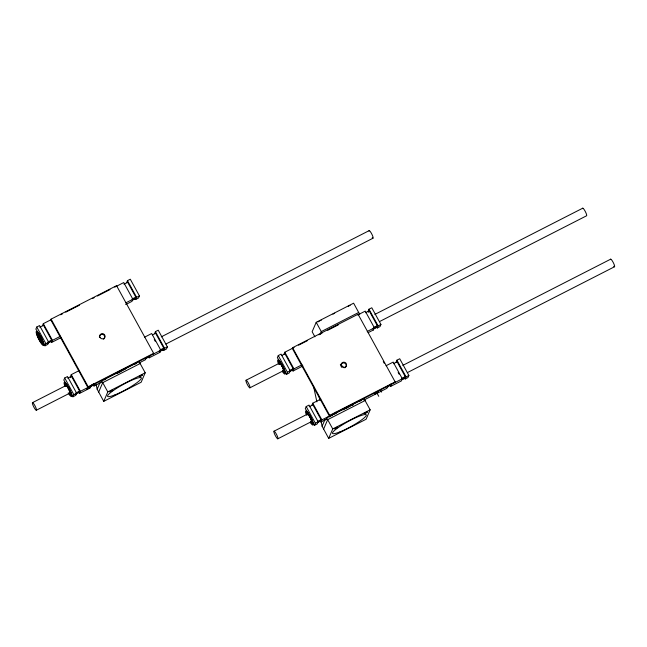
<?xml version="1.0" encoding="UTF-8"?>
<svg xmlns="http://www.w3.org/2000/svg" width="647" height="647" viewBox="0 0 647 647"><rect width="100%" height="100%" fill="white"/><g stroke="black" fill="none" stroke-linecap="round" stroke-linejoin="round"><path stroke-width="0.97" d="M36.774 327.002L35.86 329.129L40.769 336.691L44.999 345.805L47.805 344.374L48.719 342.255L39.58 325.57L36.774 327.002L45.913 343.686L44.999 345.805M42.403 325.781L43.317 323.662L51.388 319.537M51.105 319.125L50.798 319.836L87.887 387.496L88.194 386.785L153.654 353.335L116.565 285.675L51.105 319.125L88.194 386.785M47.304 343.452L51.04 341.535L51.647 340.12L43.519 325.295L39.782 327.204M51.04 341.535L51.55 342.465L52.464 340.338L60.527 336.222M64.716 377.977L63.802 380.104L68.703 387.666L72.941 396.781L75.748 395.349L76.661 393.23L67.523 376.546L64.716 377.977L73.855 394.662L72.941 396.781M79.322 370.513L71.259 374.637L70.345 376.756L70.855 377.686M116.266 286.386L116.565 285.675M75.99 394.039L78.983 392.511L79.589 391.095L71.461 376.271L67.725 378.18M126.569 282.771L127.483 280.652L130.29 279.221L139.437 295.897L138.523 298.024L135.716 299.456L135.207 298.534L135.813 297.119L127.685 282.286L123.949 284.195M78.983 392.511L79.492 393.441L80.406 391.314L160.828 350.221L151.689 333.537L144.516 337.2M90.483 386.631L93.475 385.102L94.09 383.687M93.475 385.102L93.985 386.033L94.899 383.906M114.786 287.139L123.747 282.561L132.886 299.246L131.972 301.365L125.704 304.575M135.716 299.456L136.63 297.337L139.437 295.897M97.163 389.243L99.921 382.846L100.948 382.514L101.708 380.8L139.121 361.681L145.211 372.801L141.151 382.24L103.746 401.358L97.163 389.243L96.12 384.367M98.659 392.09L102.727 382.652L140.132 363.533M103.746 401.358L107.806 391.92L145.211 372.801M154.512 333.747L155.426 331.628L158.232 330.196L167.379 346.873L166.465 349L163.659 350.431L163.149 349.501L163.756 348.086L155.628 333.262L152.635 334.79M146.335 357.629L145.421 359.748L139.21 362.918M144.912 358.826L148.656 356.909L149.166 357.84L150.08 355.713M153.347 354.046L153.654 353.335M149.166 357.84L159.914 352.34L160.828 350.221M163.659 350.431L164.573 348.312L167.379 346.873M278.267 355.559L277.353 357.686L282.262 365.248L286.5 374.37L289.306 372.931L290.22 370.812L281.073 354.127L278.267 355.559L287.414 372.243L286.5 374.37M283.904 354.338L284.817 352.219L294.086 347.479M292.598 347.69L292.298 348.393L329.38 416.053L329.687 415.342L395.147 381.892L358.066 314.24L292.598 347.69L329.687 415.342M289.541 371.629L292.533 370.092L293.148 368.677L285.02 353.852L282.027 355.381M292.533 370.092L293.042 371.022L293.956 368.903L302.028 364.779M359.708 314.321L353.61 303.192L316.205 322.311L312.137 331.741L314.911 336.804M320.176 334.151L321.284 331.579L358.689 312.461M306.209 406.534L305.295 408.661L310.204 416.223L314.442 425.346L317.248 423.906L318.162 421.787L309.015 405.103L306.209 406.534L315.356 423.219L314.442 425.346M311.838 405.313L312.76 403.194L320.823 399.07M357.759 314.943L358.066 314.24M317.483 422.604L320.475 421.068L321.09 419.652L312.962 404.828L309.217 406.737M365.442 312.752L369.186 310.843L377.314 325.676L376.708 327.091L377.209 328.013L380.015 326.581L380.929 324.462L371.79 307.778L368.984 309.209L368.07 311.336L368.572 312.258M320.475 421.068L320.985 421.998L321.899 419.879L402.329 378.778L393.182 362.094L386.016 365.757M322.109 426.26L324.867 419.863L325.894 419.531L326.654 417.816L364.059 398.698L370.157 409.818L366.097 419.256L328.684 438.375L322.109 426.26L320.855 420.404M323.605 429.107L327.673 419.668L365.078 400.55M332.048 415.795L332.655 414.379M335.583 412.252L334.976 413.668L331.984 415.196M335.785 413.886L336.4 412.471M368.094 332.671L373.473 329.93L374.387 327.803L365.24 311.118L358.074 314.782M328.684 438.375L332.752 428.937L370.157 409.818M377.209 328.013L378.123 325.894L380.929 324.462M396.013 362.312L396.926 360.185L399.725 358.753L408.872 375.438L407.958 377.557L405.151 378.988L404.642 378.066L405.257 376.651L397.129 361.819L393.384 363.727M387.828 386.186L386.914 388.305L363.857 400.089M387.157 387.003L390.149 385.475L390.756 384.059M390.149 385.475L390.659 386.396L391.572 384.278M394.848 382.603L395.147 381.892M402.329 378.778L401.415 380.905L390.659 386.396M405.151 378.988L406.065 376.869L408.872 375.438M116.881 373.61L117.382 373.238M318.017 321.931L318.777 321.413M348.288 306.395L349.178 305.845M104.013 380.072L104.434 379.813M345.506 408.637L346.388 408.103M329.161 416.959L329.606 416.692M117.803 372.979L118.741 372.462M134.358 364.52L134.819 364.253M359.53 401.399L359.999 401.14M117.026 373.4L118.086 372.826M319.246 321.13L319.739 320.872M343.031 409.842L345.158 408.726M118.967 372.357L123.334 370.173M60.664 314.798L62.46 313.876M65.792 312.169L74.114 307.923M74.664 307.64L79.5 305.174M92.4 298.582L94.171 297.677M97.43 296.011L109.99 289.589M47.91 342.037L51.647 340.12M132.077 299.027L135.813 297.119M45.913 343.686L48.719 342.255M125.72 302.909L132.886 299.246M132.214 300.062L135.207 298.534M51.55 342.465L61.408 337.427M32.56 402.62L66.77 385.143M161.289 336.844L369.227 230.591M36.272 410.271A4.278 0.801 62.9 0 0 34.283 404.569A4.278 0.801 62.9 0 0 32.698 404.488A4.278 0.801 62.9 0 0 36.272 410.271L69.585 393.247M165.899 344.034L372.947 238.242M75.853 393.012L79.589 391.095M91.842 384.836L93.338 384.075M160.019 350.003L163.756 348.086M73.855 394.662L76.661 393.23M160.157 351.038L163.149 349.501M105.129 379.417L105.817 379.085M79.492 393.441L90.248 387.941L91.162 385.822A8.015 1.504 62.9 0 1 90.273 386.421M93.985 386.033L101.078 382.409M298.574 345.183L307.293 340.734M318.817 334.839L321.891 333.27M327.689 330.31L338.332 324.875M246.111 380.201L279.423 363.185M374.839 314.426L582.785 208.172M249.831 387.852A4.278 0.801 62.9 0 0 247.841 382.159A4.278 0.801 62.9 0 0 246.248 382.07A4.278 0.801 62.9 0 0 249.831 387.852L283.135 370.836M379.457 321.616L586.497 215.823A4.278 0.801 62.9 0 0 585.05 211.051A4.278 0.801 62.9 0 0 582.575 208.657M289.403 370.594L293.148 368.677M373.57 327.584L377.314 325.676M287.414 372.243L290.22 370.812M367.213 331.466L374.387 327.803M373.707 328.619L376.708 327.091M293.042 371.022L302.901 365.984M274.053 431.177L307.365 414.161M402.782 365.401L610.728 259.148M277.773 438.828A4.278 0.801 62.9 0 0 275.784 433.134A4.278 0.801 62.9 0 0 274.191 433.045A4.278 0.801 62.9 0 0 277.773 438.828L311.078 421.812M407.4 372.591L614.44 266.799M317.345 421.569L321.09 419.652M401.512 378.56L405.257 376.651M315.356 423.219L318.162 421.787M401.65 379.595L404.642 378.066M346.63 407.974L347.714 407.481M320.985 421.998L326.363 419.248M346.21 408.2L347.253 407.683M349.663 305.578L350.14 305.344M330.31 416.312L330.965 416.013M348.28 407.189L350.27 406.276M135.522 363.897L136.145 363.63M124.337 369.704L125.324 369.259M119.185 372.251L120.051 371.944M360.686 400.808L361.414 400.533M320.216 320.637L321.26 320.281M352.146 405.467L353.036 405.111M324.818 419.879L324.317 419.596M340.322 364.285L343.913 367.714M368.984 309.209L378.123 325.894M396.926 360.185L406.065 376.869M398.164 372.454L399.126 374.201M372.963 329L373.473 329.93M383.283 361.511L384.245 363.274M380.614 390.238L381.633 392.098M376.877 392.899L378.754 396.32M316.205 322.311L321.963 332.817M326.654 417.816L332.752 428.937M284.817 352.219L293.956 368.903M312.76 403.194L321.899 419.879M127.483 280.652L136.63 297.337M155.426 331.628L164.573 348.312M154.277 339.538L155.24 341.276M159.405 351.418L159.914 352.34M101.708 380.8L107.806 391.92M43.317 323.662L52.464 340.338M71.259 374.637L80.406 391.314M313.544 386.251L316.884 401.868M319.189 396.506L319.82 400.38M278.267 363.355A8.015 1.504 62.9 0 1 279.633 361.196A8.015 1.504 62.9 0 1 285.06 371.693A8.015 1.504 62.9 0 1 282.747 372.025M306.209 414.331A8.015 1.504 62.9 0 1 307.576 412.171A8.015 1.504 62.9 0 1 313.002 422.669A8.015 1.504 62.9 0 1 310.689 423.001M133.088 299.375A7.643 1.431 62.9 0 1 132.772 299.585M134.115 298.849A7.643 1.431 62.9 0 1 133.808 299.06M134.358 298.485A8.015 1.504 62.9 0 1 133.403 299.132M133.331 299.011A8.015 1.504 62.9 0 1 132.934 299.925M47.878 343.331A8.015 1.504 62.9 0 1 47.554 343.549M64.708 385.766A8.015 1.504 62.9 0 1 66.382 383.995A8.015 1.504 62.9 0 1 71.72 394.985A8.015 1.504 62.9 0 1 68.194 392.939M278.962 364.212A6.413 1.197 62.9 0 1 279.933 362.271A6.413 1.197 62.9 0 1 284.316 370.642A6.413 1.197 62.9 0 1 282.569 371.127M279.431 363.679A4.278 0.801 62.9 0 1 282.415 367.067A4.278 0.801 62.9 0 1 282.65 370.302M279.439 364.14A4.489 0.841 62.9 0 1 280.628 363.97A4.489 0.841 62.9 0 1 283.41 369.364A4.489 0.841 62.9 0 1 282.707 370.472M279.051 364.172A6.413 1.197 62.9 0 1 280.03 362.223A6.413 1.197 62.9 0 1 284.405 370.594A6.413 1.197 62.9 0 1 282.666 371.079M279.528 364.091A4.489 0.841 62.9 0 1 280.717 363.921A4.489 0.841 62.9 0 1 283.499 369.316A4.489 0.841 62.9 0 1 282.804 370.424M374.581 327.94A7.643 1.431 62.9 0 1 374.273 328.15M375.672 326.751A7.643 1.431 62.9 0 1 374.759 327.366M375.858 327.042A8.015 1.504 62.9 0 1 374.896 327.689M374.831 327.568A8.015 1.504 62.9 0 1 374.435 328.482M332.938 314.143A19.24 2.895 -28.7 0 1 334.701 313.221M388.216 386.227A7.643 1.431 62.9 0 1 387.901 386.437M387.432 386.38A8.015 1.504 62.9 0 1 387.367 387.076M388.459 385.855A8.015 1.504 62.9 0 1 387.504 386.502M402.766 378.544A8.015 1.504 62.9 0 1 402.377 379.457M402.523 378.916A7.643 1.431 62.9 0 1 402.216 379.126M403.55 378.39A7.643 1.431 62.9 0 1 402.701 378.341M403.801 378.018A8.015 1.504 62.9 0 1 402.838 378.665M306.856 415.059A6.413 1.197 62.9 0 1 307.948 413.336A6.413 1.197 62.9 0 1 312.291 421.739A6.413 1.197 62.9 0 1 310.439 421.998M307.268 414.492A4.489 0.841 62.9 0 1 310.406 418.043A4.278 0.801 62.9 0 1 310.997 421.674M310.649 421.448A4.489 0.841 62.9 0 0 310.406 418.043A4.278 0.801 62.9 0 0 307.406 414.282M306.945 415.01A6.413 1.197 62.9 0 1 308.045 413.287A6.413 1.197 62.9 0 1 312.38 421.69A6.413 1.197 62.9 0 1 310.528 421.949M307.365 414.444A4.489 0.841 62.9 0 1 310.495 417.994A4.489 0.841 62.9 0 1 310.738 421.399M610.517 259.633A4.278 0.801 62.9 0 1 613.502 263.022A4.278 0.801 62.9 0 1 613.728 266.265M340.985 366.048A2.669 2.596 23.3 0 1 342.724 363.007A2.669 2.596 23.3 0 1 346.008 364.512A2.669 2.596 23.3 0 1 344.843 367.811M341.64 367.253A2.669 2.596 23.3 0 1 341.236 366.695M146.723 357.662A7.643 1.431 62.9 0 1 145.866 357.621M145.688 358.187A7.643 1.431 62.9 0 1 145.381 358.398M145.939 357.823A8.015 1.504 62.9 0 1 144.977 358.47M146.966 357.298A8.015 1.504 62.9 0 1 146.004 357.945M161.208 350.674A8.015 1.504 62.9 0 1 160.319 350.634M161.03 350.35A7.643 1.431 62.9 0 1 160.181 350.31M162.057 349.825A7.643 1.431 62.9 0 1 161.208 349.784M162.3 349.461A8.015 1.504 62.9 0 1 161.346 350.108M68.938 393.441A6.413 1.197 62.9 0 0 70.79 393.174A6.413 1.197 62.9 0 0 66.455 384.771A6.413 1.197 62.9 0 0 65.355 386.502A6.413 1.197 62.9 0 1 66.544 384.73A6.413 1.197 62.9 0 1 70.887 393.125A6.413 1.197 62.9 0 1 69.035 393.392M75.82 394.306A8.015 1.504 62.9 0 1 75.497 394.524M90.984 386.146A7.643 1.431 62.9 0 1 90.135 386.097M94.203 384.916A8.015 1.504 62.9 0 1 93.305 384.868M65.776 385.927A4.489 0.841 62.9 0 1 68.906 389.486A4.489 0.841 62.9 0 1 69.148 392.883M65.881 386.097A4.278 0.801 62.9 0 1 68.614 388.984A4.278 0.801 62.9 0 1 69.504 393.117M65.865 385.879A4.489 0.841 62.9 0 1 68.744 388.912A4.489 0.841 62.9 0 1 69.674 393.255M99.484 337.491A2.669 2.596 23.3 0 1 101.231 334.45A2.669 2.596 23.3 0 1 104.515 335.955A2.669 2.596 23.3 0 1 103.342 339.254M369.016 231.076A4.278 0.801 62.9 0 1 372.001 234.465A4.278 0.801 62.9 0 1 372.235 237.7M86.625 389.243L90.37 387.278L86.666 389.179M374.597 394.055L378.325 392.05L374.597 394.055M109.383 391.75C112.246 391.904 115.312 387.779 109.383 391.75M139.315 376.457C142.17 376.611 145.235 372.494 139.315 376.457M334.329 428.767C337.184 428.921 340.257 424.804 334.329 428.767M364.253 413.482C367.116 413.627 370.181 409.511 364.253 413.482M36.774 334.79A8.015 1.504 62.9 0 0 43.486 345.627A8.015 1.504 62.9 0 0 39.75 334.952A8.015 1.504 62.9 0 0 36.774 334.79M37.461 335.656A6.413 1.197 62.9 0 0 42.823 344.196A6.413 1.197 62.9 0 0 39.726 335.518A6.413 1.197 62.9 0 0 37.461 335.656M38.278 336.505A4.278 0.801 62.9 0 0 41.861 342.287A4.278 0.801 62.9 0 0 39.871 336.586A4.489 0.841 62.9 0 0 38.189 336.408A4.489 0.841 62.9 0 0 41.958 342.473A4.489 0.841 62.9 0 0 39.863 336.497A4.278 0.801 62.9 0 0 38.278 336.505M37.558 335.607A6.413 1.197 62.9 0 0 42.92 344.147A6.413 1.197 62.9 0 0 39.815 335.469A6.413 1.197 62.9 0 0 37.558 335.607M38.286 336.359A4.489 0.841 62.9 0 0 42.047 342.425A4.489 0.841 62.9 0 0 39.96 336.448A4.489 0.841 62.9 0 0 38.286 336.359M339.424 432.075A19.24 2.895 -28.7 0 0 366.259 415.495A19.24 2.895 -28.7 0 0 342.587 424.723A19.24 2.895 -28.7 0 0 339.424 432.075M341.535 365.984A2.669 2.596 23.3 0 0 346.145 366.202A2.669 2.596 23.3 0 0 343.945 362.183A2.669 2.596 23.3 0 0 341.535 365.984M114.479 395.058A19.24 2.895 -28.7 0 0 141.313 378.479A19.24 2.895 -28.7 0 0 117.649 387.707A19.24 2.895 -28.7 0 0 114.479 395.058M100.042 337.427A2.669 2.596 23.3 0 0 104.652 337.645A2.669 2.596 23.3 0 0 102.452 333.626A2.669 2.596 23.3 0 0 100.042 337.427"/></g></svg>
